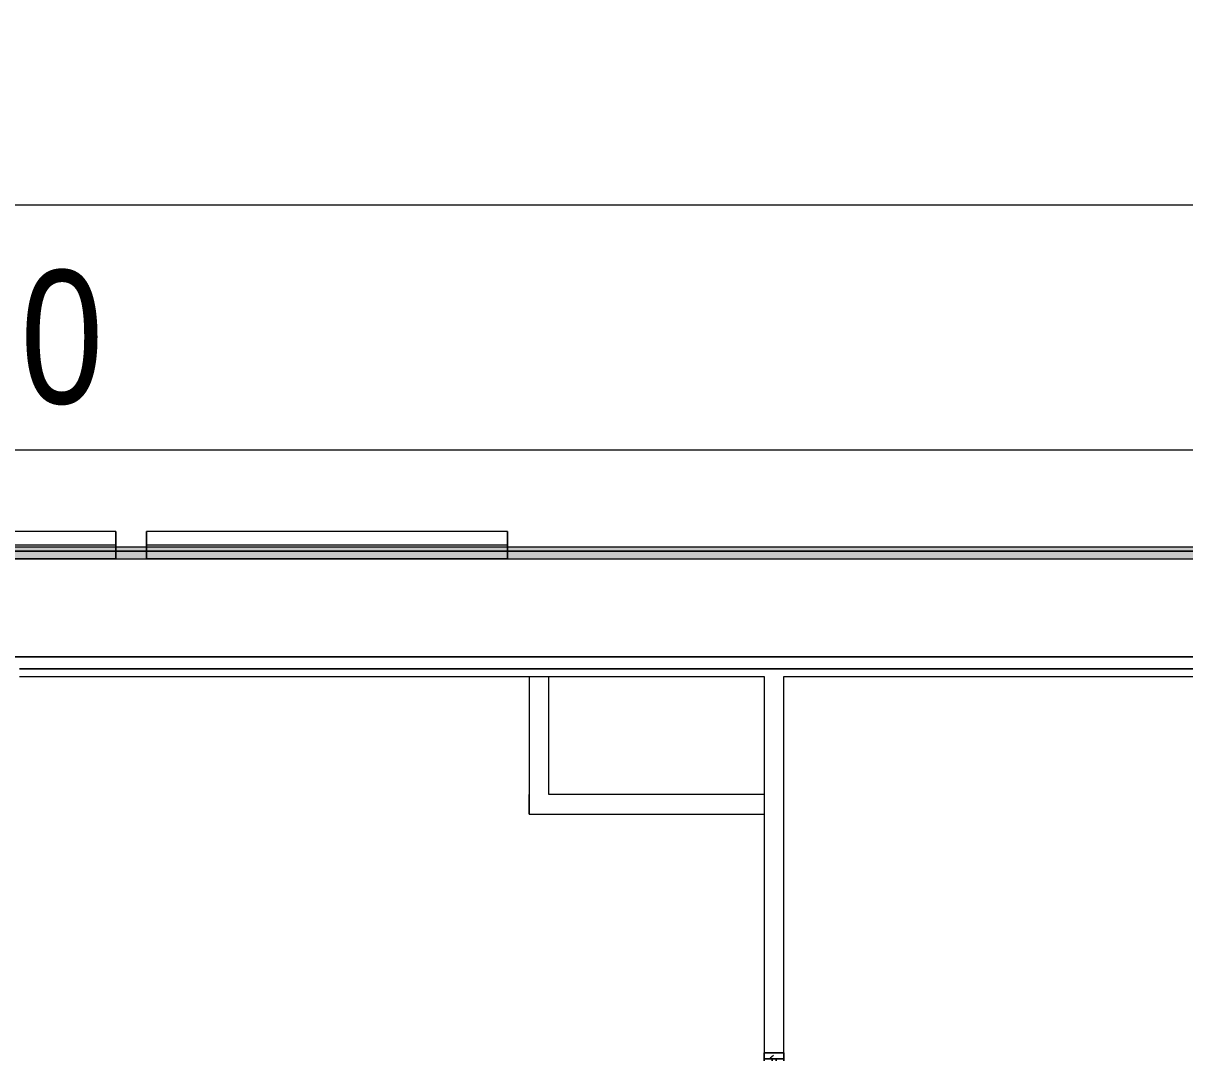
# Model space of a CAD drawing. Header units: millimetres. Extents: x -22227 to 20275, y 15053 to 61060.
# Drawn here: x -15899 to -12936, y 57157 to 59784 of the extents above; entities that cross this region are included whole.
import ezdxf

# ---------------------------------------------------------------- set-up
doc = ezdxf.new("R2010")
doc.units = ezdxf.units.MM
doc.linetypes.add('Grid Line', pattern=[22.225, 12.7, -3.175, 3.175, -3.175])
for name, color, linetype, lineweight in [('A-ANNO-DIMS', 7, 'Continuous', 9), ('A-ANNO-DIMS-170', 7, 'Continuous', 9), ('A-WALL', 7, 'Continuous', 9), ('A-WALL-PATT', 7, 'Continuous', 9), ('S-GRID', 7, 'Continuous', 9)]:
    doc.layers.add(name, color=color, linetype=linetype, lineweight=lineweight)
doc.layers.add('A-FLOR', color=7, linetype='Continuous', lineweight=9, true_color=0x007f00)
doc.layers.add('A-GLAZ', color=7, linetype='Continuous', lineweight=9, true_color=0x00007f)
doc.styles.add('Arial_1', font='arial.ttf', dxfattribs={"width": 0.8, "height": 340})
doc.dimstyles.new('AK_DIM_2_0_Arial', dxfattribs={"dimscale": 304.8, "dimtxt": 346.888196, "dimasz": 0.278871, "dimexe": 0.557743, "dimexo": 0.557743, "dimgap": 0.055774, "dimtad": 1, "dimdec": 0, "dimzin": 0, "dimdsep": 46, "dimtxsty": 'Arial_1', "dimblk1": 'OBLIQUE', "dimblk2": 'OBLIQUE', "dimsah": 1, "dimcen": 0.09, "dimadec": 0, "dimazin": 0, "dimtfac": 1, "dimtdec": 4, "dimtix": 1, "dimtmove": 0, "dimatfit": 3, "dimfxl": 1, "dimtvp": 1, "dimtolj": 1, "dimtzin": 0, "dimarcsym": 2})

# ---------------------------------------------------------------- blocks, each defined once
blk = doc.blocks.new('AK_OViewTuongPanel - 2000x1200-V15-MẶT BẰNG HỆ THỐNG GIÓ TƯƠI')
at = {"layer": 'A-GLAZ', "true_color": 0xaaaaaa}
h = blk.add_hatch(dxfattribs=at)
h.set_pattern_fill('FP_6', color=253, style=0, pattern_type=2)
h.set_pattern_definition([(307.5, (-56141.94, -13983.59), (166.40024, 5.44026), [11.4, -119.868, 11.4, -135.412, -140.335]), (307.5, (-56141.94, -13983.59), (166.40024, 5.44026), [-278.079, 11.4, -128.935]), (277.5, (-56141.94, -13983.6), (243.7204, -152.83765), [11.4, -59.416, 11.4, -106.914, -45.339]), (277.5, (-56141.94, -13983.6), (243.7204, -152.83765), [-189.128, 11.4, -33.939]), (237.5, (-56141.94, -13877.37), (0.48855, -268.9374), [11.4, -31.78, 11.4, -144.048, -202.946]), (237.5, (-56141.94, -13877.37), (0.48855, -268.9374), [-198.628, 11.4, -191.546]), (227.5, (-56141.94, -13877.37), (75.7959, -259.6092), [11.4, -10.19, 11.4, -90.505, -116.586]), (227.5, (-56141.94, -13877.37), (75.7959, -259.6092), [-123.495, 11.4, -105.186])])
h.paths.add_polyline_path([(-1015, 25), (-1015, -25), (-1000, -25), (-1000, 25)])
h.paths.add_polyline_path([(1000, 25), (1000, -25), (1015, -25), (1015, 25)])
at = {"layer": 'A-GLAZ', "color": 9, "true_color": 0xaaaad4}
for p, q in [((-1015, 25), (-1015, -25)), ((-1000, 25), (-1015, 25)), ((-1000, -25), (-1000, 25)), ((1000, 25), (-1000, 25)), ((1000, 5), (-1000, 5)), ((-1000, 5), (-1000, -5)), ((1015, 25), (1000, 25)), ((1000, 25), (1000, -25)), ((1000, -5), (1000, 5)), ((1015, -25), (1015, 25)), ((-1015, -25), (-1000, -25)), ((-1000, -5), (1000, -5)), ((-1000, -25), (1000, -25)), ((1000, -25), (1015, -25))]:
    blk.add_line(p, q, dxfattribs=at)
at = {"layer": 'A-GLAZ', "color": 7, "true_color": 0xececf5}
for p, q in [((-1015, -25), (-1015, 25)), ((-1000, -5), (-1000, 5)), ((-1000, 5), (-1000, -5)), ((1000, 5), (1000, -5)), ((1000, -5), (1000, 5)), ((1015, 25), (1015, -25))]:
    blk.add_line(p, q, dxfattribs=at)
at = {"layer": 'A-GLAZ', "color": 254, "true_color": 0xe0e0ef}
for p, q in [((-1015, 25), (-1000, 25)), ((-1000, 25), (-1000, 5)), ((1000, 25), (1015, 25)), ((1000, 5), (1000, 25)), ((-1000, -25), (-1015, -25)), ((-1000, -5), (-1000, -25)), ((1000, -25), (1000, -5)), ((1015, -25), (1000, -25))]:
    blk.add_line(p, q, dxfattribs=at)
at = {"layer": 'A-GLAZ', "color": 254, "true_color": 0xcccce5}
for p, q in [((-1000, 25), (1000, 25)), ((-1000, 5), (1000, 5)), ((1000, -5), (-1000, -5)), ((1000, -25), (-1000, -25))]:
    blk.add_line(p, q, dxfattribs=at)
blk = doc.blocks.new('M_Window-Louvers - 1000x1000mm-1207723-MẶT BẰNG HỆ THỐNG GIÓ TƯƠI')
at = {"layer": 'A-GLAZ', "color": 254, "true_color": 0xe0e0ef}
for p, q in [((-460.5, 8.65), (-460.5, -26.275)), ((-460.5, 8.65), (460.5, 8.65)), ((-460.5, -26.275), (-460.5, 8.65)), ((460.5, 8.65), (-460.5, 8.65)), ((460.5, -26.275), (460.5, 8.65)), ((460.5, 8.65), (460.5, -26.275)), ((-460.5, -26.275), (-460.5, -61.2)), ((-460.5, -26.275), (460.5, -26.275)), ((-460.5, -61.2), (-460.5, -26.275)), ((-460.5, -26.275), (460.5, -26.275)), ((460.5, -61.2), (460.5, -26.275)), ((460.5, -26.275), (460.5, -61.2)), ((-460.5, -61.2), (460.5, -61.2)), ((-460.5, -61.2), (460.5, -61.2))]:
    blk.add_line(p, q, dxfattribs=at)
at = {"layer": 'A-GLAZ', "color": 254, "true_color": 0xcccce5}
for p, q in [((-460.5, -26.275), (-460.5, 8.65)), ((460.5, 8.65), (-460.5, 8.65)), ((-460.5, 8.65), (-460.5, -26.275)), ((-460.5, 8.65), (460.5, 8.65)), ((460.5, 8.65), (460.5, -26.275)), ((460.5, -26.275), (460.5, 8.65)), ((-460.5, -61.2), (-460.5, -26.275)), ((-460.5, -26.275), (-460.5, -61.2)), ((460.5, -26.275), (460.5, -61.2)), ((460.5, -61.2), (460.5, -26.275)), ((-460.5, -61.2), (460.5, -61.2)), ((-460.5, -61.2), (460.5, -61.2))]:
    blk.add_line(p, q, dxfattribs=at)
at = {"layer": 'A-GLAZ', "color": 7, "true_color": 0xececf5}
for p, q in [((-460.5, 8.65), (-460.5, -26.275)), ((-460.5, 8.65), (460.5, 8.65)), ((-460.5, -26.275), (-460.5, 8.65)), ((460.5, 8.65), (-460.5, 8.65)), ((460.5, -26.275), (460.5, 8.65)), ((460.5, 8.65), (460.5, -26.275)), ((-460.5, -26.275), (-460.5, -61.2)), ((-460.5, -61.2), (-460.5, -26.275)), ((460.5, -61.2), (460.5, -26.275)), ((460.5, -26.275), (460.5, -61.2)), ((-460.5, -61.2), (460.5, -61.2)), ((-460.5, -61.2), (460.5, -61.2))]:
    blk.add_line(p, q, dxfattribs=at)
at = {"layer": 'A-GLAZ', "color": 7, "true_color": 0xf3f3f9}
for p, q in [((-460.5, 8.65), (-460.5, -26.275)), ((-460.5, 8.65), (460.5, 8.65)), ((-460.5, -26.275), (-460.5, 8.65)), ((460.5, 8.65), (-460.5, 8.65)), ((460.5, -26.275), (460.5, 8.65)), ((460.5, 8.65), (460.5, -26.275)), ((-460.5, -26.275), (460.5, -26.275)), ((-460.5, -26.275), (460.5, -26.275)), ((-460.5, -26.275), (-460.5, -61.2)), ((-460.5, -61.2), (-460.5, -26.275)), ((460.5, -61.2), (460.5, -26.275)), ((460.5, -26.275), (460.5, -61.2)), ((-460.5, -61.2), (460.5, -61.2)), ((-460.5, -61.2), (460.5, -61.2))]:
    blk.add_line(p, q, dxfattribs=at)
at = {"layer": 'A-GLAZ', "color": 7, "true_color": 0xf7f7fb}
for p, q in [((-460.5, 8.65), (-460.5, -26.275)), ((-460.5, 8.65), (460.5, 8.65)), ((-460.5, -26.275), (-460.5, 8.65)), ((460.5, 8.65), (-460.5, 8.65)), ((460.5, -26.275), (460.5, 8.65)), ((460.5, 8.65), (460.5, -26.275)), ((-460.5, -26.275), (-460.5, -61.2)), ((-460.5, -61.2), (-460.5, -26.275)), ((460.5, -61.2), (460.5, -26.275)), ((460.5, -26.275), (460.5, -61.2)), ((-460.5, -61.2), (460.5, -61.2)), ((-460.5, -61.2), (460.5, -61.2))]:
    blk.add_line(p, q, dxfattribs=at)
at = {"layer": 'A-GLAZ', "color": 7, "true_color": 0xfafafc}
for p, q in [((-460.5, 8.65), (-460.5, -26.275)), ((-460.5, 8.65), (460.5, 8.65)), ((-460.5, -26.275), (-460.5, 8.65)), ((460.5, 8.65), (-460.5, 8.65)), ((460.5, -26.275), (460.5, 8.65)), ((460.5, 8.65), (460.5, -26.275)), ((-460.5, -26.275), (460.5, -26.275)), ((-460.5, -26.275), (460.5, -26.275)), ((-460.5, -26.275), (-460.5, -61.2)), ((-460.5, -61.2), (-460.5, -26.275)), ((460.5, -61.2), (460.5, -26.275)), ((460.5, -26.275), (460.5, -61.2)), ((-460.5, -61.2), (460.5, -61.2)), ((-460.5, -61.2), (460.5, -61.2))]:
    blk.add_line(p, q, dxfattribs=at)
at = {"layer": 'A-GLAZ', "color": 7, "true_color": 0xfcfcfd}
for p, q in [((-460.5, 8.65), (-460.5, -26.275)), ((-460.5, 8.65), (460.5, 8.65)), ((-460.5, -26.275), (-460.5, 8.65)), ((460.5, 8.65), (-460.5, 8.65)), ((460.5, -26.275), (460.5, 8.65)), ((460.5, 8.65), (460.5, -26.275)), ((-460.5, -26.275), (-460.5, -61.2)), ((-460.5, -61.2), (-460.5, -26.275)), ((460.5, -61.2), (460.5, -26.275)), ((460.5, -26.275), (460.5, -61.2)), ((-460.5, -61.2), (460.5, -61.2)), ((-460.5, -61.2), (460.5, -61.2))]:
    blk.add_line(p, q, dxfattribs=at)
at = {"layer": 'A-GLAZ', "color": 7, "true_color": 0xfdfdfd}
for p, q in [((-460.5, 8.65), (-460.5, -26.275)), ((-460.5, 8.65), (460.5, 8.65)), ((-460.5, 8.65), (-460.5, -26.275)), ((-460.5, -26.275), (-460.5, 8.65)), ((460.5, 8.65), (-460.5, 8.65)), ((-460.5, 8.65), (460.5, 8.65)), ((-460.5, 8.65), (-460.5, -26.275)), ((-460.5, -26.275), (-460.5, 8.65)), ((460.5, 8.65), (-460.5, 8.65)), ((-460.5, 8.65), (460.5, 8.65)), ((-460.5, 8.65), (-460.5, -26.275)), ((-460.5, -26.275), (-460.5, 8.65)), ((460.5, 8.65), (-460.5, 8.65)), ((-460.5, 8.65), (460.5, 8.65)), ((-460.5, 8.65), (-460.5, -26.275)), ((-460.5, -26.275), (-460.5, 8.65)), ((460.5, 8.65), (-460.5, 8.65)), ((-460.5, 8.65), (460.5, 8.65)), ((-460.5, 8.65), (-460.5, -26.275)), ((-460.5, -26.275), (-460.5, 8.65)), ((460.5, 8.65), (-460.5, 8.65)), ((-460.5, 8.65), (460.5, 8.65)), ((-460.5, 8.65), (-460.5, -26.275)), ((-460.5, -26.275), (-460.5, 8.65)), ((460.5, 8.65), (-460.5, 8.65)), ((-460.5, 8.65), (460.5, 8.65)), ((-460.5, 8.65), (-460.5, -26.275)), ((-460.5, -26.275), (-460.5, 8.65)), ((460.5, 8.65), (-460.5, 8.65)), ((-460.5, 8.65), (460.5, 8.65)), ((-460.5, 8.65), (-460.5, -26.275)), ((-460.5, -26.275), (-460.5, 8.65)), ((460.5, 8.65), (-460.5, 8.65)), ((-460.5, 8.65), (460.5, 8.65)), ((-460.5, 8.65), (-460.5, -26.275)), ((-460.5, -26.275), (-460.5, 8.65)), ((460.5, 8.65), (-460.5, 8.65)), ((-460.5, 8.65), (460.5, 8.65)), ((-460.5, 8.65), (-460.5, -26.275)), ((-460.5, -26.275), (-460.5, 8.65)), ((460.5, 8.65), (-460.5, 8.65)), ((-460.5, 8.65), (460.5, 8.65)), ((-460.5, 8.65), (-460.5, -26.275)), ((-460.5, -26.275), (-460.5, 8.65)), ((460.5, 8.65), (-460.5, 8.65)), ((-460.5, 8.65), (460.5, 8.65)), ((-460.5, 8.65), (-460.5, -26.275)), ((-460.5, -26.275), (-460.5, 8.65)), ((460.5, 8.65), (-460.5, 8.65)), ((-460.5, 8.65), (460.5, 8.65)), ((-460.5, 8.65), (-460.5, -26.275)), ((-460.5, -26.275), (-460.5, 8.65)), ((460.5, 8.65), (-460.5, 8.65)), ((-460.5, 8.65), (460.5, 8.65)), ((-460.5, 8.65), (-460.5, -26.275)), ((-460.5, -26.275), (-460.5, 8.65)), ((460.5, 8.65), (-460.5, 8.65)), ((-460.5, 8.65), (460.5, 8.65)), ((460.5, -26.275), (460.5, 8.65)), ((460.5, 8.65), (460.5, -26.275)), ((460.5, -26.275), (460.5, 8.65)), ((460.5, 8.65), (460.5, -26.275)), ((460.5, -26.275), (460.5, 8.65)), ((460.5, 8.65), (460.5, -26.275)), ((460.5, -26.275), (460.5, 8.65)), ((460.5, 8.65), (460.5, -26.275)), ((460.5, -26.275), (460.5, 8.65)), ((460.5, 8.65), (460.5, -26.275)), ((460.5, -26.275), (460.5, 8.65)), ((460.5, 8.65), (460.5, -26.275)), ((460.5, -26.275), (460.5, 8.65)), ((460.5, 8.65), (460.5, -26.275)), ((460.5, -26.275), (460.5, 8.65)), ((460.5, 8.65), (460.5, -26.275)), ((460.5, -26.275), (460.5, 8.65)), ((460.5, 8.65), (460.5, -26.275)), ((460.5, -26.275), (460.5, 8.65)), ((460.5, 8.65), (460.5, -26.275)), ((460.5, -26.275), (460.5, 8.65)), ((460.5, 8.65), (460.5, -26.275)), ((460.5, -26.275), (460.5, 8.65)), ((460.5, 8.65), (460.5, -26.275)), ((460.5, -26.275), (460.5, 8.65)), ((460.5, 8.65), (460.5, -26.275)), ((460.5, -26.275), (460.5, 8.65)), ((460.5, 8.65), (460.5, -26.275)), ((460.5, -26.275), (460.5, 8.65)), ((-460.5, -26.275), (460.5, -26.275)), ((-460.5, -26.275), (460.5, -26.275)), ((-460.5, -26.275), (460.5, -26.275)), ((-460.5, -26.275), (460.5, -26.275)), ((-460.5, -26.275), (460.5, -26.275)), ((-460.5, -26.275), (460.5, -26.275)), ((-460.5, -26.275), (460.5, -26.275)), ((-460.5, -26.275), (-460.5, -61.2)), ((-460.5, -26.275), (460.5, -26.275)), ((-460.5, -26.275), (460.5, -26.275)), ((-460.5, -26.275), (-460.5, -61.2)), ((-460.5, -61.2), (-460.5, -26.275)), ((-460.5, -26.275), (460.5, -26.275)), ((-460.5, -26.275), (460.5, -26.275)), ((-460.5, -26.275), (-460.5, -61.2)), ((-460.5, -61.2), (-460.5, -26.275)), ((-460.5, -26.275), (460.5, -26.275)), ((-460.5, -26.275), (460.5, -26.275)), ((-460.5, -26.275), (-460.5, -61.2)), ((-460.5, -61.2), (-460.5, -26.275)), ((-460.5, -26.275), (460.5, -26.275)), ((-460.5, -26.275), (460.5, -26.275)), ((-460.5, -26.275), (-460.5, -61.2)), ((-460.5, -61.2), (-460.5, -26.275)), ((-460.5, -26.275), (460.5, -26.275)), ((-460.5, -26.275), (460.5, -26.275)), ((-460.5, -26.275), (-460.5, -61.2)), ((-460.5, -61.2), (-460.5, -26.275)), ((-460.5, -26.275), (460.5, -26.275)), ((-460.5, -26.275), (460.5, -26.275)), ((-460.5, -26.275), (-460.5, -61.2)), ((-460.5, -61.2), (-460.5, -26.275)), ((-460.5, -26.275), (460.5, -26.275)), ((-460.5, -26.275), (460.5, -26.275)), ((-460.5, -26.275), (-460.5, -61.2)), ((-460.5, -61.2), (-460.5, -26.275)), ((-460.5, -26.275), (460.5, -26.275)), ((-460.5, -26.275), (460.5, -26.275)), ((-460.5, -26.275), (-460.5, -61.2)), ((-460.5, -61.2), (-460.5, -26.275)), ((-460.5, -26.275), (460.5, -26.275)), ((-460.5, -26.275), (460.5, -26.275)), ((-460.5, -26.275), (-460.5, -61.2)), ((-460.5, -61.2), (-460.5, -26.275)), ((-460.5, -26.275), (460.5, -26.275)), ((-460.5, -26.275), (460.5, -26.275)), ((-460.5, -26.275), (-460.5, -61.2)), ((-460.5, -61.2), (-460.5, -26.275)), ((-460.5, -26.275), (460.5, -26.275)), ((-460.5, -26.275), (460.5, -26.275)), ((-460.5, -26.275), (-460.5, -61.2)), ((-460.5, -61.2), (-460.5, -26.275)), ((-460.5, -26.275), (460.5, -26.275)), ((-460.5, -26.275), (460.5, -26.275)), ((-460.5, -26.275), (-460.5, -61.2)), ((-460.5, -61.2), (-460.5, -26.275)), ((-460.5, -26.275), (460.5, -26.275)), ((-460.5, -26.275), (460.5, -26.275)), ((-460.5, -26.275), (-460.5, -61.2)), ((-460.5, -61.2), (-460.5, -26.275)), ((-460.5, -26.275), (460.5, -26.275)), ((-460.5, -26.275), (460.5, -26.275)), ((-460.5, -26.275), (-460.5, -61.2)), ((-460.5, -61.2), (-460.5, -26.275)), ((-460.5, -26.275), (460.5, -26.275)), ((-460.5, -26.275), (460.5, -26.275)), ((460.5, -61.2), (460.5, -26.275)), ((460.5, -26.275), (460.5, -61.2)), ((460.5, -61.2), (460.5, -26.275)), ((460.5, -26.275), (460.5, -61.2)), ((460.5, -61.2), (460.5, -26.275)), ((460.5, -26.275), (460.5, -61.2)), ((460.5, -61.2), (460.5, -26.275)), ((460.5, -26.275), (460.5, -61.2)), ((460.5, -61.2), (460.5, -26.275)), ((460.5, -26.275), (460.5, -61.2)), ((460.5, -61.2), (460.5, -26.275)), ((460.5, -26.275), (460.5, -61.2)), ((460.5, -61.2), (460.5, -26.275)), ((460.5, -26.275), (460.5, -61.2)), ((460.5, -61.2), (460.5, -26.275)), ((460.5, -26.275), (460.5, -61.2)), ((460.5, -61.2), (460.5, -26.275)), ((460.5, -26.275), (460.5, -61.2)), ((460.5, -61.2), (460.5, -26.275)), ((460.5, -26.275), (460.5, -61.2)), ((460.5, -61.2), (460.5, -26.275)), ((460.5, -26.275), (460.5, -61.2)), ((460.5, -61.2), (460.5, -26.275)), ((460.5, -26.275), (460.5, -61.2)), ((460.5, -61.2), (460.5, -26.275)), ((460.5, -26.275), (460.5, -61.2)), ((460.5, -61.2), (460.5, -26.275)), ((460.5, -26.275), (460.5, -61.2)), ((460.5, -61.2), (460.5, -26.275)), ((-460.5, -61.2), (460.5, -61.2)), ((-460.5, -61.2), (460.5, -61.2)), ((-460.5, -61.2), (460.5, -61.2)), ((-460.5, -61.2), (460.5, -61.2)), ((-460.5, -61.2), (460.5, -61.2)), ((-460.5, -61.2), (460.5, -61.2)), ((-460.5, -61.2), (460.5, -61.2)), ((-460.5, -61.2), (460.5, -61.2)), ((-460.5, -61.2), (460.5, -61.2)), ((-460.5, -61.2), (460.5, -61.2)), ((-460.5, -61.2), (460.5, -61.2)), ((-460.5, -61.2), (460.5, -61.2)), ((-460.5, -61.2), (460.5, -61.2)), ((-460.5, -61.2), (460.5, -61.2)), ((-460.5, -61.2), (460.5, -61.2)), ((-460.5, -61.2), (460.5, -61.2)), ((-460.5, -61.2), (460.5, -61.2)), ((-460.5, -61.2), (460.5, -61.2)), ((-460.5, -61.2), (460.5, -61.2)), ((-460.5, -61.2), (460.5, -61.2)), ((-460.5, -61.2), (460.5, -61.2)), ((-460.5, -61.2), (460.5, -61.2)), ((-460.5, -61.2), (460.5, -61.2)), ((-460.5, -61.2), (460.5, -61.2)), ((-460.5, -61.2), (460.5, -61.2)), ((-460.5, -61.2), (460.5, -61.2)), ((-460.5, -61.2), (460.5, -61.2)), ((-460.5, -61.2), (460.5, -61.2)), ((-460.5, -61.2), (460.5, -61.2))]:
    blk.add_line(p, q, dxfattribs=at)
at = {"layer": 'A-GLAZ', "color": 9, "true_color": 0xaaaad4}
for p, q in [((-460.5, -26.275), (-460.5, 8.65)), ((460.5, 8.65), (-460.5, 8.65)), ((460.5, 8.65), (460.5, -26.275)), ((-460.5, -61.2), (-460.5, -26.275)), ((-460.5, -26.275), (460.5, -26.275)), ((460.5, -26.275), (460.5, -61.2)), ((-460.5, -61.2), (460.5, -61.2))]:
    blk.add_line(p, q, dxfattribs=at)
blk = doc.blocks.new('AK-SGS-M3-A_rvt-1-MẶT BẰNG HỆ THỐNG GIÓ TƯƠI')
at = {"layer": 'A-WALL-PATT', "true_color": 0xeaeaea, "transparency": 33554534}
h = blk.add_hatch(color=254, dxfattribs=at)
h.paths.add_polyline_path([(-18852.6, 58416.9), (-17584.1, 58416.9), (-17584.1, 58446.9), (-20048.6, 58446.9), (-20048.6, 58416.9)])
h.paths.add_polyline_path([(-16663.1, 58416.9), (-16584.2, 58416.9), (-16584.2, 58446.9), (-16663.1, 58446.9)])
h.paths.add_polyline_path([(-14663.3, 58416.9), (-9809.1, 58416.9), (-9809.1, 58446.9), (-14663.3, 58446.9)])
h.paths.add_polyline_path([(-15663.2, 58416.9), (-15584.3, 58416.9), (-15584.3, 58446.9), (-15663.2, 58446.9)])
h.paths.add_polyline_path([(-8809.2, 58416.9), (-8809.2, 58446.9), (-8888.1, 58446.9), (-8888.1, 58416.9), (-8826.8, 58416.9)])
h.paths.add_polyline_path([(-7809.3, 58416.9), (-7809.3, 58446.9), (-7888.2, 58446.9), (-7888.2, 58416.9)])
h.paths.add_polyline_path([(-6888.3, 58416.9), (5590.9, 58416.9), (5590.9, 58446.9), (-6888.3, 58446.9)])
h.paths.add_polyline_path([(6511.9, 58416.9), (6590.8, 58416.9), (6590.8, 58446.9), (6511.9, 58446.9)])
h.paths.add_polyline_path([(8680.8, 58416.9), (13291.2, 58416.9), (13291.2, 58446.9), (8511.7, 58446.9), (8511.7, 58416.9)])
h.paths.add_polyline_path([(7590.7, 58416.9), (7590.7, 58446.9), (7511.8, 58446.9), (7511.8, 58416.9)])
h.paths.add_polyline_path([(14291.1, 58416.9), (14291.1, 58446.9), (14212.2, 58446.9), (14212.2, 58416.9), (14217.5, 58416.9)])
h.paths.add_polyline_path([(15264.9, 58416.9), (15291, 58416.9), (15291, 58446.9), (15212.1, 58446.9), (15212.1, 58416.9)])
h.paths.add_polyline_path([(17060.6, 58416.9), (17060.6, 58446.9), (16212, 58446.9), (16212, 58416.9), (16462, 58416.9)])
h = blk.add_hatch(color=254, dxfattribs=at)
h.paths.add_polyline_path([(-16907.3, 58416.9), (-16663.1, 58416.9), (-16663.1, 58446.9), (-17584.1, 58446.9), (-17584.1, 58416.9), (-17057, 58416.9)])
h.paths.add_polyline_path([(-15410.9, 58416.9), (-14663.3, 58416.9), (-14663.3, 58446.9), (-15584.3, 58446.9), (-15584.3, 58416.9), (-15560.6, 58416.9)])
h.paths.add_polyline_path([(-15859.8, 58416.9), (-15663.2, 58416.9), (-15663.2, 58446.9), (-16584.2, 58446.9), (-16584.2, 58416.9), (-16009.5, 58416.9)])
h.paths.add_polyline_path([(-9809.1, 58416.9), (-8888.1, 58416.9), (-8888.1, 58446.9), (-9809.1, 58446.9)])
h.paths.add_polyline_path([(-6888.3, 58416.9), (-6888.3, 58446.9), (-7809.3, 58446.9), (-7809.3, 58416.9), (-7480.1, 58416.9)])
h.paths.add_polyline_path([(-7929, 58416.9), (-7888.2, 58416.9), (-7888.2, 58446.9), (-8809.2, 58446.9), (-8809.2, 58416.9), (-8078.7, 58416.9)])
h.paths.add_polyline_path([(5590.9, 58416.9), (6511.9, 58416.9), (6511.9, 58446.9), (5590.9, 58446.9)])
h.paths.add_polyline_path([(7590.7, 58416.9), (8511.7, 58416.9), (8511.7, 58446.9), (7590.7, 58446.9)])
h.paths.add_polyline_path([(7511.8, 58416.9), (7511.8, 58446.9), (6590.8, 58446.9), (6590.8, 58416.9), (7483.7, 58416.9)])
h.paths.add_polyline_path([(13291.2, 58416.9), (14212.2, 58416.9), (14212.2, 58446.9), (13291.2, 58446.9)])
h.paths.add_polyline_path([(14291.1, 58416.9), (15212.1, 58416.9), (15212.1, 58446.9), (14291.1, 58446.9)])
h.paths.add_polyline_path([(15291, 58416.9), (16212, 58416.9), (16212, 58446.9), (15291, 58446.9)])
at = {"layer": 'A-WALL', "color": 7, "true_color": 0xfdfdfd}
for p, q in [((-15663.2, 58446.9), (-16584.2, 58446.9)), ((-15663.2, 58446.9), (-16584.2, 58446.9)), ((-16584.2, 58436.9), (-15663.2, 58436.9)), ((-15663.2, 58436.9), (-16584.2, 58436.9)), ((-14663.3, 58446.9), (-15584.3, 58446.9)), ((-14663.3, 58446.9), (-15584.3, 58446.9)), ((-15584.3, 58436.9), (-14663.3, 58436.9)), ((-14663.3, 58436.9), (-15584.3, 58436.9)), ((-16584.2, 58416.9), (-15663.2, 58416.9)), ((-16584.2, 58416.9), (-15663.2, 58416.9)), ((-15584.3, 58416.9), (-14663.3, 58416.9)), ((-15584.3, 58416.9), (-14663.3, 58416.9))]:
    blk.add_line(p, q, dxfattribs=at)
at = {"layer": 'A-WALL', "color": 253, "true_color": 0xaaaaaa}
for p, q in [((-15584.3, 58446.9), (-15663.2, 58446.9)), ((-9809.1, 58446.9), (-14662.7, 58446.9)), ((-15663.2, 58416.9), (-15584.3, 58416.9)), ((-14662.7, 58416.9), (-9809.1, 58416.9)), ((3042.8, 58166.9), (-19596.1, 58166.9)), ((-15908.6, 58116.9), (-14608.5, 58116.9)), ((-14608.5, 58116.9), (-14608.5, 57816.1)), ((-14558.5, 58116.9), (-14008.6, 58116.9)), ((-14558.5, 57816.1), (-14558.5, 58116.9)), ((-14008.6, 58116.9), (-14008.6, 57816.1)), ((-13958.6, 57156.9), (-13958.6, 58116.9)), ((-13958.6, 58116.9), (-12408.6, 58116.9)), ((-14608.5, 57816.1), (-14608.5, 57766.1)), ((-14008.6, 57816.1), (-14558.5, 57816.1)), ((-14608.5, 57766.1), (-14008.6, 57766.1)), ((-14008.6, 57766.1), (-14008.6, 57156.9))]:
    blk.add_line(p, q, dxfattribs=at)
at = {"layer": 'A-WALL', "color": 9, "true_color": 0xc3c3c3}
for p, q in [((-15584.3, 58446.9), (-15663.2, 58446.9)), ((-15663.2, 58436.9), (-15584.3, 58436.9)), ((-9809.1, 58446.9), (-14662.7, 58446.9)), ((-14662.7, 58436.9), (-9809.1, 58436.9)), ((-15663.2, 58416.9), (-15584.3, 58416.9)), ((-14662.7, 58416.9), (-9809.1, 58416.9))]:
    blk.add_line(p, q, dxfattribs=at)
at = {"layer": 'A-WALL', "color": 254, "true_color": 0xd8d8d8}
for p, q in [((-15584.3, 58436.9), (-15663.2, 58436.9)), ((-9809.1, 58436.9), (-14662.7, 58436.9))]:
    blk.add_line(p, q, dxfattribs=at)
at = {"layer": 'A-WALL', "color": 254, "true_color": 0xe0e0e0}
for p, q in [((3042.8, 58166.9), (-19596.1, 58166.9)), ((-15908.6, 58136.9), (-12408.6, 58136.9)), ((-14608.5, 58116.9), (-14558.5, 58116.9)), ((-14608.5, 58116.9), (-14558.5, 58116.9)), ((-14008.6, 57816.1), (-14008.6, 57766.1)), ((-14008.6, 57816.1), (-14008.6, 57766.1)), ((-14008.6, 57156.9), (-13958.6, 57156.9)), ((-14008.6, 57141.9), (-14008.6, 57156.9)), ((-13958.6, 57156.9), (-13958.6, 57141.9))]:
    blk.add_line(p, q, dxfattribs=at)
at = {"layer": 'A-WALL', "color": 254, "true_color": 0xcccccc}
for p, q in [((-12408.6, 58136.9), (-15908.6, 58136.9)), ((-15908.6, 58116.9), (-14608.5, 58116.9)), ((-14608.5, 58116.9), (-14608.5, 57816.1)), ((-14558.5, 58116.9), (-14008.6, 58116.9)), ((-14558.5, 57816.1), (-14558.5, 58116.9)), ((-14008.6, 58116.9), (-14008.6, 57816.1)), ((-13958.6, 57156.9), (-13958.6, 58116.9)), ((-13958.6, 58116.9), (-12408.6, 58116.9)), ((-14608.5, 57766.1), (-14608.5, 57816.1)), ((-14008.6, 57816.1), (-14558.5, 57816.1)), ((-14608.5, 57766.1), (-14008.6, 57766.1)), ((-14008.6, 57766.1), (-14008.6, 57156.9))]:
    blk.add_line(p, q, dxfattribs=at)
at = {"layer": 'A-WALL', "color": 7, "true_color": 0xececec}
blk.add_line((-14008.6, 57156.9), (-13958.6, 57156.9), dxfattribs=at)
at = {"layer": 'A-GLAZ', "color": 9, "lineweight": 9, "true_color": 0xaaaad4}
for name, p, rotation in [('M_Window-Louvers - 1000x1000mm-1207723-MẶT BẰNG HỆ THỐNG GIÓ TƯƠI', (-16123.7, 58425.6), 180), ('M_Window-Louvers - 1000x1000mm-1207723-MẶT BẰNG HỆ THỐNG GIÓ TƯƠI', (-15123.8, 58425.6), 180), ('AK_OViewTuongPanel - 2000x1200-V15-MẶT BẰNG HỆ THỐNG GIÓ TƯƠI', (-13983.6, 56141.9), 89.99999999999993)]:
    blk.add_blockref(name, p, dxfattribs=dict(at, rotation=rotation))
blk = doc.blocks.new('AK-SGS-M3-Hrvt_rvt-1-MẶT BẰNG HỆ THỐNG GIÓ TƯƠI')
at = {"layer": 'A-FLOR', "color": 7, "true_color": 0xecf5ec}
blk.add_line((-19596.1, 58166.9), (14251.4, 58166.9), dxfattribs=at)
at = {"layer": 'A-FLOR', "color": 254, "true_color": 0xe0efe0}
blk.add_line((14251.4, 58166.9), (-19596.1, 58166.9), dxfattribs=at)
blk = doc.blocks.new('DIMBLOCK1-MẶT BẰNG HỆ THỐNG GIÓ TƯƠI')
at = {"layer": 'A-ANNO-DIMS-170'}
for p, q in [((-20048.6, 58695), (-20048.6, 58865)), ((-12198.6, 58695), (-12198.6, 58865)), ((-20048.6, 58695), (-20006.1, 58737.5)), ((-12198.6, 58695), (-12156.1, 58737.5)), ((-20048.6, 58695), (-20091.1, 58652.5)), ((-20048.6, 58695), (-12198.6, 58695)), ((-20048.6, 58695), (-20048.6, 58585.1)), ((-12198.6, 58695), (-12241.1, 58652.5)), ((-12198.6, 58695), (-12198.6, 58585.1))]:
    blk.add_line(p, q, dxfattribs=at)
at = {"layer": 'A-ANNO-DIMS-170', "color": 0, "insert": (-16539.9, 59153.4), "char_height": 340, "width": 999.038, "attachment_point": 1, "line_spacing_factor": 0.941778, "style": 'Arial_1'}
blk.add_mtext('7850', dxfattribs=at)
blk = doc.blocks.new('_Oblique')
at = {"color": 0, "linetype": 'ByBlock', "lineweight": -2}
blk.add_line((-0.5, -0.5), (0.5, 0.5), dxfattribs=at)
blk = doc.blocks.new('DIMBLOCK5-MẶT BẰNG HỆ THỐNG GIÓ TƯƠI')
at = {"layer": 'A-ANNO-DIMS-170'}
for p, q in [((-20048.6, 59320.2), (-20048.6, 59490.2)), ((10901.4, 59320.2), (10901.4, 59490.2)), ((-20048.6, 59320.2), (-20006.1, 59362.7)), ((10901.4, 59320.2), (10943.9, 59362.7)), ((-20048.6, 59320.2), (-20091.1, 59277.7)), ((-20048.6, 59320.2), (10901.4, 59320.2)), ((-20048.6, 59320.2), (-20048.6, 59210.3)), ((10901.4, 59320.2), (10858.9, 59277.7)), ((10901.4, 59320.2), (10901.4, 59210.3))]:
    blk.add_line(p, q, dxfattribs=at)
at = {"layer": 'A-ANNO-DIMS-170', "color": 0, "insert": (-5093.9, 59778.6), "char_height": 340, "width": 1248.798, "attachment_point": 1, "line_spacing_factor": 0.941778, "style": 'Arial_1'}
blk.add_mtext('30950', dxfattribs=at)

msp = doc.modelspace()

# ---------------------------------------------------------------- linework, layer by layer
at = {"layer": 'S-GRID', "linetype": 'Grid Line'}
msp.add_line((15334.6, 58436.9), (-21036.6, 58436.9), dxfattribs=at)

# ---------------------------------------------------------------- block references
at = {"lineweight": 5}
for name in ['AK-SGS-M3-Hrvt_rvt-1-MẶT BẰNG HỆ THỐNG GIÓ TƯƠI', 'AK-SGS-M3-A_rvt-1-MẶT BẰNG HỆ THỐNG GIÓ TƯƠI']:
    msp.add_blockref(name, (0, 0), dxfattribs=at)

# ---------------------------------------------------------------- dimensions: what is measured, and where the dimension line sits
at = {"layer": 'A-ANNO-DIMS'}
for base, p1, p2, override, picture, middle in [((10901.4, 59320.2), (-20048.6, 59380.3), (10901.4, 59380.3), {"dimpost": '<>', "dimfxl": 30950}, 'DIMBLOCK5-MẶT BẰNG HỆ THỐNG GIÓ TƯƠI', (-4573.6, 59510.9)), ((-12198.6, 58695), (-20048.6, 58755.1), (-12198.6, 58755.1), {"dimpost": '<>', "dimfxl": 7850}, 'DIMBLOCK1-MẶT BẰNG HỆ THỐNG GIÓ TƯƠI', (-16123.6, 58885.6))]:
    dim = msp.add_linear_dim(base=base, p1=p1, p2=p2, dimstyle='AK_DIM_2_0_Arial', override=override, dxfattribs=at)
    dim.commit()
    dim.dimension.update_dxf_attribs({"geometry": picture, "text_midpoint": middle})

doc.saveas('drawing.dxf')
